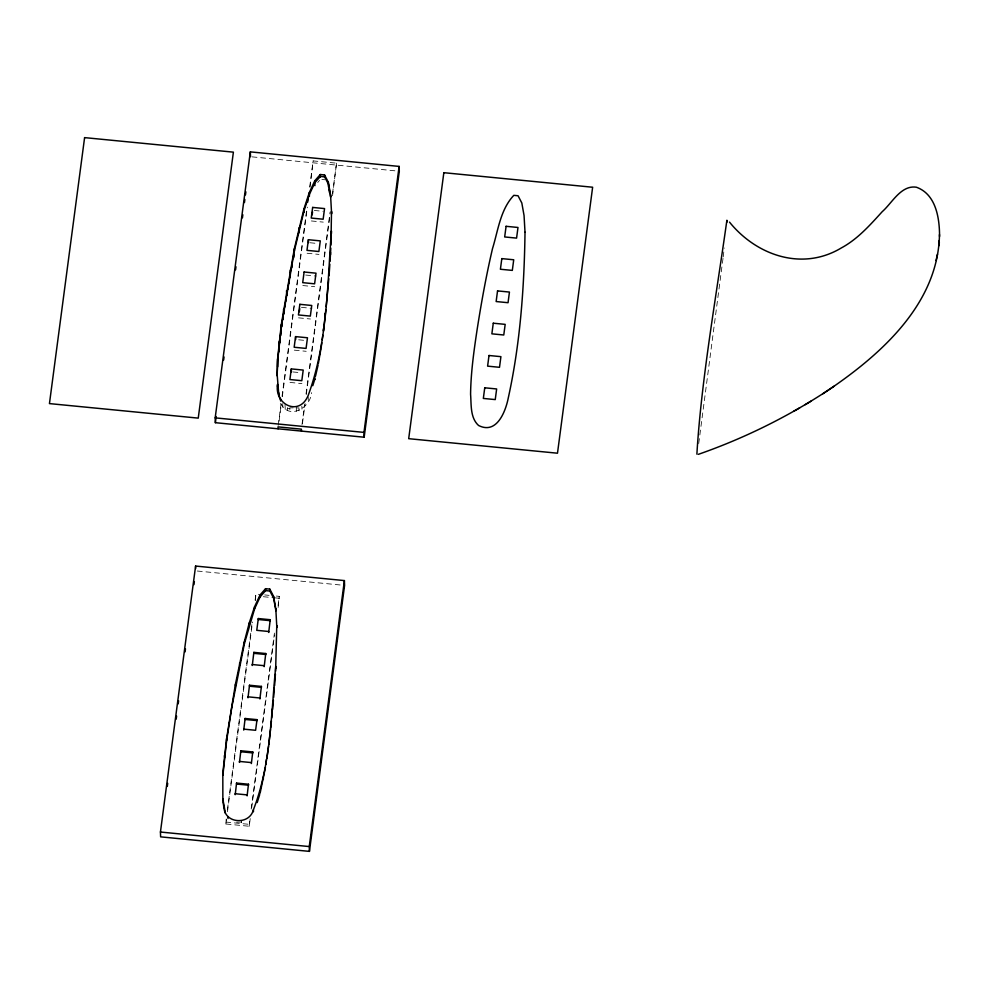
<?xml version="1.0" encoding="UTF-8"?>
<svg xmlns="http://www.w3.org/2000/svg" width="989" height="989" viewBox="0 0 989 989"><rect width="100%" height="100%" fill="white"/><g stroke="black" fill="none" stroke-linecap="round" stroke-linejoin="round"><path stroke-width="0.74" stroke-dasharray="4.95 3.71" d="M723.021 258.352L698.407 445.928M723.206 256.88L724.257 247.979M250.242 818.608L249.228 826.26L225.851 823.985L226.184 818.991M227.396 809.806L251.861 624.665M255.1 600.187L255.904 594.068L258.821 594.352M278.193 425.344L281.024 403.945M282.038 396.305L306.887 208.283M309.718 186.884L313.142 160.898L336.532 163.173L332.564 195.686M225.851 823.985L226.456 819.386M227.47 811.734L252.541 622.007M255.372 600.583L255.904 594.068M279.083 421.166L281.309 404.353M282.31 396.7L307.356 207.158M309.99 187.28L313.142 160.898M249.228 826.26L249.97 818.212M251.181 809.027L274.435 633.071M278.07 605.528L279.281 596.355L276.364 596.058M301.991 424.578L304.612 404.699M306.021 394.005L330.066 212.091M332.489 193.745L336.532 163.173M251.663 807.902L274.509 635M278.144 607.456L279.281 596.355M302.461 423.44L305.094 403.574M306.306 394.401L330.141 214.02M280.678 403.413C288.936 420.189 310.361 408.173 311.634 392.621M317.704 182.508L319.558 180.394M236.631 822.156L244.196 822.094M252.047 156.855L396.243 170.936M321.895 179.479L324.726 179.751M314.242 210.459L323.168 211.325M311.35 220.955L323.255 222.117M309.977 242.75L317.42 243.479M307.085 253.246L318.99 254.408M305.712 275.053L316.121 276.067M302.819 285.549L314.725 286.711M301.447 307.344L311.856 308.37M298.542 317.84L310.447 319.002M298.666 339.796L304.612 340.377M294.277 350.143L306.182 351.305M292.905 371.951L300.347 372.668M290.012 382.434L301.917 383.596M287.564 408.568L289.876 408.791M197.318 571.024L343.047 585.253M264.669 594.921L269.057 595.353M263.284 596.713L273.508 597.702M274.979 597.851L279.355 598.283M225.776 822.044L249.154 824.332M308.172 396.824L308.308 400.434M301.83 406.207L301.942 409.112M299.037 410.818L298.925 407.925L289.839 407.827L289.95 410.719M296.23 406.528L296.416 411.35M287.527 407.604L287.638 410.497M285.042 404.649L285.228 409.471M282.706 403.623L282.842 407.245M241.501 820.697L241.576 822.625"/><path stroke-width="1.48" d="M698.308 454.359C744.124 438.387 787.998 416.715 828.51 390.012C881.422 354.136 938.215 303.438 939.476 234.554M275.61 671.197L276.759 625.617L276.833 627.545L275.82 608.915L273.582 596.342L269.812 589.11L265.559 588.69L260.008 595.019L254.544 606.838L249.265 622.922L244.258 642.009L235.431 684.215L226.543 738.857L222.822 773.299L222.859 800.596L222.785 798.667L225.393 813.23M277.167 375.832L277.563 359.131L281.272 324.689L294.351 248.684L303.994 208.753L309.273 192.67L314.737 180.839L320.3 174.521L324.54 174.929L328.311 182.174L330.549 194.746L331.575 213.364M277.143 375.35L277.637 361.059L281.346 326.617L294.425 250.613L304.068 210.682L309.347 194.598L314.811 182.767L320.374 176.45L324.615 176.858L328.385 184.102L330.623 196.675M277.649 366.808L277.563 359.131M277.612 386.897L277.513 384.486C274.398 405.057 299.457 416.554 308.123 395.612C327.433 343.294 327.26 286.019 331.389 231.006L331.488 233.416M330.808 248.091L330.054 261.356M330.944 245.062L331.5 211.436L331.587 213.847M223.984 806.913C224.132 823.701 249.451 825.531 253.394 809.793C271.023 764.336 270.998 714.33 275.746 666.388L275.82 668.317M274.621 685.612L275.412 674.078M329.053 275.77L329.844 264.236M265.559 588.69L265.633 590.618L260.082 596.948L254.618 608.767L244.332 643.938L231.871 706.764L226.617 740.786L222.896 775.228L222.822 773.299M278.811 352.01L279.083 349.03M272.618 709.249L273.397 700.336M273.656 697.356L274.25 688.01M328.793 278.737L326.172 306.639M270.689 728.015L271.431 720.82M271.74 717.927L272.408 708.804M325.876 309.52L323.465 330.722M268.736 744.902L270.541 729.462M279.739 343.035L280.307 338.522M280.691 335.518L281.272 331.006M160.441 832.033L195.599 566.054L344.395 580.58L344.58 585.401L309.433 851.381L160.626 836.855L160.441 832.033L309.248 846.559L309.433 851.381M215.182 417.865L250.328 151.873L399.123 166.412L399.309 171.233L364.162 437.212L215.367 422.686L215.182 417.865L363.977 432.391L364.162 437.212M167.302 786.403L167.697 783.35M176.19 719.151L176.586 716.098M178.205 703.859L178.613 700.805M185.079 651.887L185.475 648.833M193.968 584.635L194.363 581.569M215.367 422.686L216.171 416.567M223.65 360.008L224.046 356.955M235.567 269.824L235.963 266.758M242.429 217.84L242.837 214.786M244.456 202.56L244.852 199.506M245.457 194.92L245.865 191.854M307.69 202.164L308.098 199.11M236.569 783.078L235.209 794.686L235.172 793.722L247.077 794.884L247.114 795.848L248.474 784.24L236.569 783.078L236.606 784.042L248.511 785.204L248.474 784.24M240.846 750.787L240.883 751.751L252.788 752.913L252.751 751.949L240.846 750.787L239.474 762.383L239.437 761.419L251.342 762.581M243.739 730.092L245.111 718.484L257.016 719.646L257.053 720.61L245.148 719.448L245.111 718.484M249.5 685.241L248.004 697.789L247.967 696.825L259.872 697.987L259.909 698.951L261.405 686.403L249.5 685.241L249.537 686.205L261.442 687.367L261.405 686.403M253.852 652.369L253.889 653.333L265.794 654.495L265.757 653.531L253.852 652.369L252.282 665.486L252.244 664.521L264.15 665.684M258.314 618.545L256.757 630.327L268.662 631.489L268.699 632.453L270.22 619.707L258.314 618.545L258.352 619.51L270.257 620.672L270.22 619.707M291.31 368.909L289.901 379.541L301.806 380.703L303.215 370.071L291.31 368.909L291.421 371.802M295.575 336.606L294.166 347.25L306.071 348.412L307.48 337.768L295.575 336.606L295.686 339.499M308.383 239.721L306.973 250.353L318.878 251.515L320.288 240.883L308.383 239.721L308.494 242.614M299.346 311.77L299.754 308.729M312.153 214.873L312.561 211.831M251.379 763.545L252.751 751.949M257.016 719.646L255.607 730.29L243.702 729.128M264.187 666.648L265.757 653.531M309.248 846.559L344.395 580.58M363.977 432.391L399.123 166.412M937.485 254.086L936.039 260.54M938.845 243.776L939.278 240.463M938.92 245.705L939.352 242.392M321.202 347.25L321.821 342.738M322.229 339.734L322.847 335.234M266.882 758.415L268.526 746.398M281.865 326.704L282.285 323.91M282.903 319.707L283.311 316.913M284.412 309.817L283.719 314.119L283.534 309.297M284.881 306.949L285.339 304.08M285.796 301.212L286.254 298.357M287.243 292.534L286.723 295.488L286.538 290.667M287.762 289.592L288.281 286.649M288.8 283.707L289.32 280.752M289.839 277.81L290.358 274.868M318.359 363.532L320.943 348.721M260.107 793.203L265.435 767.34M265.954 764.373L266.4 759.49M291.755 267.747L292.311 264.904M293.696 257.783L294.265 254.939M315.491 376.228L318.099 365.015M312.771 385.722L314.848 379.034M257.202 802.561L259.699 794.538M696.886 454.161C701.263 380.221 716.197 296.564 726.89 220.238L726.964 222.166M834.308 386.081L822.687 393.845M793.71 411.263L799.656 407.888M811.24 401.052L805.219 404.662M265.633 590.618L269.886 591.039L273.656 598.271L275.894 610.843L275.82 608.915M729.499 222.117C756.461 255.434 802.252 271.419 841.305 247.955C857.537 239.214 869.949 225.183 882.188 211.708C892.214 202.918 900.954 184.918 916.358 187.205C936.027 194.215 939.612 218.223 939.55 236.482M279.232 396.132L280.122 399.049M328.991 189.789L329.485 192.583M278.787 394.673L277.068 373.422M223.057 801.968L223.86 807.469M330.549 194.746L330.635 197.157M328.311 182.174L328.496 186.995M330.474 252.22L330.561 254.63M324.54 174.929L324.639 177.34M327.136 294.623L327.235 297.034M320.3 174.521L320.387 176.932M325.196 313.365L325.294 315.775M323.391 328.793L323.477 331.204M314.737 180.839L314.922 185.66M309.273 192.67L309.421 196.292M314.774 377.106L314.861 379.516M303.994 208.753L304.13 212.375M298.987 227.841L299.173 232.662M294.351 248.684L294.45 251.095M301.447 431.093L301.385 429.164L277.996 426.877L278.07 428.806M290.173 270.046L290.259 272.457M281.272 324.689L281.37 327.099M279.17 341.217L279.257 343.628M280.493 398.592L280.579 401.002M278.713 392.744L278.811 395.155M273.582 596.342L273.656 598.271M269.812 589.11L269.886 591.039M250.328 151.873L250.514 156.695M260.008 595.019L260.082 596.948M263.284 777.255L263.358 779.184M254.544 606.838L254.618 608.767M249.265 622.922L249.339 624.85M253.394 809.793L253.468 811.722M244.258 642.009L244.332 643.938M239.622 662.865L239.697 664.793M235.431 684.215L235.506 686.143M231.797 704.836L231.871 706.764M228.805 723.466L228.879 725.394M226.543 738.857L226.617 740.786M227.927 816.593L228.002 818.521M224.429 755.386L224.503 757.314M195.599 566.054L195.686 568.465M525.011 232.254C524.244 287.737 520.214 343.64 508.284 397.924C505.552 411.721 496.651 434.752 478.552 425.468C470.059 417.766 471.407 404.649 470.579 394.24C470.851 372.717 473.842 351.355 477.044 330.116C481.297 302.807 486.205 275.585 492.497 248.659C498.097 230.585 500.31 209.619 513.81 195.34L518.051 195.748L521.821 202.992L524.059 215.565L525.011 232.254M84.597 137.619L49.45 403.599L198.245 418.124L233.392 152.145L84.597 137.619M299.84 304.315L298.431 314.947L310.336 316.109L311.745 305.477L299.84 304.315M304.105 272.012L302.708 282.656L314.613 283.818L316.01 273.174L304.105 272.012M312.648 207.418L311.238 218.062L323.143 219.224L324.553 208.58L312.648 207.418M443.838 172.692L408.692 438.683L557.487 453.209L592.634 187.23L443.838 172.692M484.746 387.799L483.337 398.431L495.242 399.593L496.651 388.961L484.746 387.799M489.011 355.496L487.602 366.14L499.507 367.302L500.916 356.658L489.011 355.496M493.276 323.205L491.867 333.837L503.772 334.999L505.181 324.367L493.276 323.205M497.541 290.902L496.144 301.546L508.049 302.708L509.446 292.064L497.541 290.902M501.819 258.611L500.409 269.243L512.314 270.405L513.724 259.773L501.819 258.611M506.084 226.308L504.674 236.952L516.579 238.114L517.989 227.47L506.084 226.308"/></g></svg>
